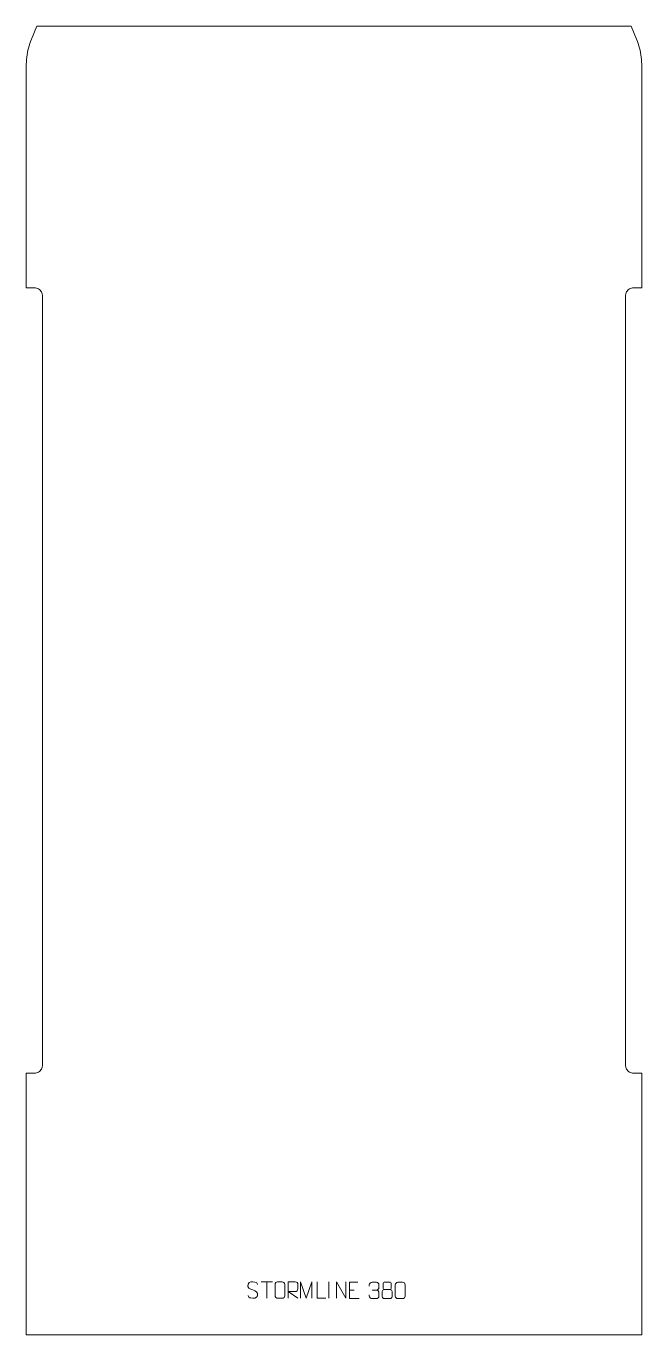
# Model space of a CAD drawing. Header units: millimetres. Extents: x -470 to 470, y -1280 to 720.
import ezdxf

# ---------------------------------------------------------------- set-up
doc = ezdxf.new("R2010")
doc.units = ezdxf.units.MM
doc.header["$MEASUREMENT"] = 0
doc.layers.add('layer 1', color=7, linetype='Continuous')

msp = doc.modelspace()

# ---------------------------------------------------------------- linework, layer by layer
at = {"layer": 'layer 1', "color": 242, "lineweight": 9}
msp.add_open_spline([(469.9991, -1279.999), (469.9991, -1279.999), (-469.9991, -1279.999), (-469.9991, -1279.999), (-469.9991, -1279.999), (-469.9991, -1279.999), (-469.9991, -879.9984), (-469.9991, -879.9984), (-469.9991, -879.9984), (-469.9991, -879.9984), (-457.4993, -879.9984), (-457.4993, -879.9984), (-457.4993, -879.9984), (-457.4993, -879.9984), (-455.8676, -879.8926), (-455.8676, -879.8926), (-455.8676, -879.8926), (-455.8676, -879.8926), (-454.2631, -879.573), (-454.2631, -879.573), (-454.2631, -879.573), (-454.2631, -879.573), (-452.7164, -879.0479), (-452.7164, -879.0479), (-452.7164, -879.0479), (-452.7164, -879.0479), (-451.2483, -878.3247), (-451.2483, -878.3247), (-451.2483, -878.3247), (-451.2483, -878.3247), (-449.8903, -877.4167), (-449.8903, -877.4167), (-449.8903, -877.4167), (-449.8903, -877.4167), (-448.6605, -876.339), (-448.6605, -876.339), (-448.6605, -876.339), (-448.6605, -876.339), (-447.5813, -875.1098), (-447.5813, -875.1098), (-447.5813, -875.1098), (-447.5813, -875.1098), (-446.6732, -873.7496), (-446.6732, -873.7496), (-446.6732, -873.7496), (-446.6732, -873.7496), (-445.9501, -872.2837), (-445.9501, -872.2837), (-445.9501, -872.2837), (-445.9501, -872.2837), (-445.4249, -870.7348), (-445.4249, -870.7348), (-445.4249, -870.7348), (-445.4249, -870.7348), (-445.1053, -869.1304), (-445.1053, -869.1304), (-445.1053, -869.1304), (-445.1053, -869.1304), (-444.9995, -867.4986), (-444.9995, -867.4986), (-444.9995, -867.4986), (-444.9995, -867.4986), (-444.9995, 307.5002), (-444.9995, 307.5002), (-444.9995, 307.5002), (-444.9995, 307.5002), (-445.1053, 309.1314), (-445.1053, 309.1314), (-445.1053, 309.1314), (-445.1053, 309.1314), (-445.4249, 310.7342), (-445.4249, 310.7342), (-445.4249, 310.7342), (-445.4249, 310.7342), (-445.9501, 312.2831), (-445.9501, 312.2831), (-445.9501, 312.2831), (-445.9501, 312.2831), (-446.6732, 313.749), (-446.6732, 313.749), (-446.6732, 313.749), (-446.6732, 313.749), (-447.5813, 315.1092), (-447.5813, 315.1092), (-447.5813, 315.1092), (-447.5813, 315.1092), (-448.6605, 316.3384), (-448.6605, 316.3384), (-448.6605, 316.3384), (-448.6605, 316.3384), (-449.8903, 317.4161), (-449.8903, 317.4161), (-449.8903, 317.4161), (-449.8903, 317.4161), (-451.2483, 318.3241), (-451.2483, 318.3241), (-451.2483, 318.3241), (-451.2483, 318.3241), (-452.7164, 319.0473), (-452.7164, 319.0473), (-452.7164, 319.0473), (-452.7164, 319.0473), (-454.2631, 319.5746), (-454.2631, 319.5746), (-454.2631, 319.5746), (-454.2631, 319.5746), (-455.8676, 319.892), (-455.8676, 319.892), (-455.8676, 319.892), (-455.8676, 319.892), (-457.4993, 320), (-457.4993, 320), (-457.4993, 320), (-457.4993, 320), (-469.9991, 320), (-469.9991, 320), (-469.9991, 320), (-469.9991, 320), (-469.9991, 658.4576), (-469.9991, 658.4576), (-469.9991, 658.4576), (-469.9991, 658.4576), (-469.9435, 662.0036), (-469.9435, 662.0036), (-469.9435, 662.0036), (-469.9435, 662.0036), (-469.7739, 665.5474), (-469.7739, 665.5474), (-469.7739, 665.5474), (-469.7739, 665.5474), (-469.493, 669.0819), (-469.493, 669.0819), (-469.493, 669.0819), (-469.493, 669.0819), (-469.1009, 672.6066), (-469.1009, 672.6066), (-469.1009, 672.6066), (-469.1009, 672.6066), (-468.5964, 676.1177), (-468.5964, 676.1177), (-468.5964, 676.1177), (-468.5964, 676.1177), (-467.9807, 679.6096), (-467.9807, 679.6096), (-467.9807, 679.6096), (-467.9807, 679.6096), (-467.2554, 683.082), (-467.2554, 683.082), (-467.2554, 683.082), (-467.2554, 683.082), (-466.4188, 686.5282), (-466.4188, 686.5282), (-466.4188, 686.5282), (-466.4188, 686.5282), (-465.4758, 689.9465), (-465.4758, 689.9465), (-465.4758, 689.9465), (-465.4758, 689.9465), (-464.4238, 693.3349), (-464.4238, 693.3349), (-464.4238, 693.3349), (-464.4238, 693.3349), (-463.2633, 696.6845), (-463.2633, 696.6845), (-463.2633, 696.6845), (-463.2633, 696.6845), (-461.9997, 699.9992), (-461.9997, 699.9992), (-461.9997, 699.9992), (-461.9997, 699.9992), (-453.9997, 719.9984), (-453.9997, 719.9984), (-453.9997, 719.9984), (-453.9997, 719.9984), (453.9997, 719.9984), (453.9997, 719.9984), (453.9997, 719.9984), (453.9997, 719.9984), (461.9992, 699.9992), (461.9992, 699.9992), (461.9992, 699.9992), (461.9992, 699.9992), (463.265, 696.6845), (463.265, 696.6845), (463.265, 696.6845), (463.265, 696.6845), (464.4233, 693.3349), (464.4233, 693.3349), (464.4233, 693.3349), (464.4233, 693.3349), (465.4759, 689.9465), (465.4759, 689.9465), (465.4759, 689.9465), (465.4759, 689.9465), (466.4205, 686.5282), (466.4205, 686.5282), (466.4205, 686.5282), (466.4205, 686.5282), (467.2554, 683.082), (467.2554, 683.082), (467.2554, 683.082), (467.2554, 683.082), (467.9807, 679.6096), (467.9807, 679.6096), (467.9807, 679.6096), (467.9807, 679.6096), (468.5965, 676.1177), (468.5965, 676.1177), (468.5965, 676.1177), (468.5965, 676.1177), (469.1004, 672.6066), (469.1004, 672.6066), (469.1004, 672.6066), (469.1004, 672.6066), (469.493, 669.0819), (469.493, 669.0819), (469.493, 669.0819), (469.493, 669.0819), (469.7739, 665.5474), (469.7739, 665.5474), (469.7739, 665.5474), (469.7739, 665.5474), (469.943, 662.0036), (469.943, 662.0036), (469.943, 662.0036), (469.943, 662.0036), (469.9991, 658.4576), (469.9991, 658.4576), (469.9991, 658.4576), (469.9991, 658.4576), (469.9991, 320), (469.9991, 320), (469.9991, 320), (469.9991, 320), (457.4994, 320), (457.4994, 320), (457.4994, 320), (457.4994, 320), (455.8676, 319.892), (455.8676, 319.892), (455.8676, 319.892), (455.8676, 319.892), (454.2653, 319.5746), (454.2653, 319.5746), (454.2653, 319.5746), (454.2653, 319.5746), (452.7165, 319.0473), (452.7165, 319.0473), (452.7165, 319.0473), (452.7165, 319.0473), (451.2505, 318.3241), (451.2505, 318.3241), (451.2505, 318.3241), (451.2505, 318.3241), (449.8899, 317.4161), (449.8899, 317.4161), (449.8899, 317.4161), (449.8899, 317.4161), (448.6606, 316.3384), (448.6606, 316.3384), (448.6606, 316.3384), (448.6606, 316.3384), (447.5835, 315.1092), (447.5835, 315.1092), (447.5835, 315.1092), (447.5835, 315.1092), (446.6749, 313.749), (446.6749, 313.749), (446.6749, 313.749), (446.6749, 313.749), (445.9518, 312.2831), (445.9518, 312.2831), (445.9518, 312.2831), (445.9518, 312.2831), (445.4244, 310.7342), (445.4244, 310.7342), (445.4244, 310.7342), (445.4244, 310.7342), (445.107, 309.1314), (445.107, 309.1314), (445.107, 309.1314), (445.107, 309.1314), (444.9996, 307.5002), (444.9996, 307.5002), (444.9996, 307.5002), (444.9996, 307.5002), (444.9996, -867.4986), (444.9996, -867.4986), (444.9996, -867.4986), (444.9996, -867.4986), (445.107, -869.1304), (445.107, -869.1304), (445.107, -869.1304), (445.107, -869.1304), (445.4244, -870.7348), (445.4244, -870.7348), (445.4244, -870.7348), (445.4244, -870.7348), (445.9518, -872.2837), (445.9518, -872.2837), (445.9518, -872.2837), (445.9518, -872.2837), (446.6749, -873.7496), (446.6749, -873.7496), (446.6749, -873.7496), (446.6749, -873.7496), (447.5835, -875.1098), (447.5835, -875.1098), (447.5835, -875.1098), (447.5835, -875.1098), (448.6606, -876.339), (448.6606, -876.339), (448.6606, -876.339), (448.6606, -876.339), (449.8899, -877.4167), (449.8899, -877.4167), (449.8899, -877.4167), (449.8899, -877.4167), (451.2505, -878.3247), (451.2505, -878.3247), (451.2505, -878.3247), (451.2505, -878.3247), (452.7165, -879.0479), (452.7165, -879.0479), (452.7165, -879.0479), (452.7165, -879.0479), (454.2653, -879.573), (454.2653, -879.573), (454.2653, -879.573), (454.2653, -879.573), (455.8676, -879.8926), (455.8676, -879.8926), (455.8676, -879.8926), (455.8676, -879.8926), (457.4994, -879.9984), (457.4994, -879.9984), (457.4994, -879.9984), (457.4994, -879.9984), (469.9991, -879.9984), (469.9991, -879.9984), (469.9991, -879.9984), (469.9991, -879.9984), (469.9991, -1279.999), (469.9991, -1279.999)], degree=3, knots=[0, 0, 0, 0, 0.011494253, 0.011494253, 0.011494253, 0.011494253, 0.022988506, 0.022988506, 0.022988506, 0.022988506, 0.034482759, 0.034482759, 0.034482759, 0.034482759, 0.045977011, 0.045977011, 0.045977011, 0.045977011, 0.057471264, 0.057471264, 0.057471264, 0.057471264, 0.068965517, 0.068965517, 0.068965517, 0.068965517, 0.08045977, 0.08045977, 0.08045977, 0.08045977, 0.091954023, 0.091954023, 0.091954023, 0.091954023, 0.103448276, 0.103448276, 0.103448276, 0.103448276, 0.114942529, 0.114942529, 0.114942529, 0.114942529, 0.126436782, 0.126436782, 0.126436782, 0.126436782, 0.137931034, 0.137931034, 0.137931034, 0.137931034, 0.149425287, 0.149425287, 0.149425287, 0.149425287, 0.16091954, 0.16091954, 0.16091954, 0.16091954, 0.172413793, 0.172413793, 0.172413793, 0.172413793, 0.183908046, 0.183908046, 0.183908046, 0.183908046, 0.195402299, 0.195402299, 0.195402299, 0.195402299, 0.206896552, 0.206896552, 0.206896552, 0.206896552, 0.218390805, 0.218390805, 0.218390805, 0.218390805, 0.229885057, 0.229885057, 0.229885057, 0.229885057, 0.24137931, 0.24137931, 0.24137931, 0.24137931, 0.252873563, 0.252873563, 0.252873563, 0.252873563, 0.264367816, 0.264367816, 0.264367816, 0.264367816, 0.275862069, 0.275862069, 0.275862069, 0.275862069, 0.287356322, 0.287356322, 0.287356322, 0.287356322, 0.298850575, 0.298850575, 0.298850575, 0.298850575, 0.310344828, 0.310344828, 0.310344828, 0.310344828, 0.32183908, 0.32183908, 0.32183908, 0.32183908, 0.333333333, 0.333333333, 0.333333333, 0.333333333, 0.344827586, 0.344827586, 0.344827586, 0.344827586, 0.356321839, 0.356321839, 0.356321839, 0.356321839, 0.367816092, 0.367816092, 0.367816092, 0.367816092, 0.379310345, 0.379310345, 0.379310345, 0.379310345, 0.390804598, 0.390804598, 0.390804598, 0.390804598, 0.402298851, 0.402298851, 0.402298851, 0.402298851, 0.413793103, 0.413793103, 0.413793103, 0.413793103, 0.425287356, 0.425287356, 0.425287356, 0.425287356, 0.436781609, 0.436781609, 0.436781609, 0.436781609, 0.448275862, 0.448275862, 0.448275862, 0.448275862, 0.459770115, 0.459770115, 0.459770115, 0.459770115, 0.471264368, 0.471264368, 0.471264368, 0.471264368, 0.482758621, 0.482758621, 0.482758621, 0.482758621, 0.494252874, 0.494252874, 0.494252874, 0.494252874, 0.505747126, 0.505747126, 0.505747126, 0.505747126, 0.517241379, 0.517241379, 0.517241379, 0.517241379, 0.528735632, 0.528735632, 0.528735632, 0.528735632, 0.540229885, 0.540229885, 0.540229885, 0.540229885, 0.551724138, 0.551724138, 0.551724138, 0.551724138, 0.563218391, 0.563218391, 0.563218391, 0.563218391, 0.574712644, 0.574712644, 0.574712644, 0.574712644, 0.586206897, 0.586206897, 0.586206897, 0.586206897, 0.597701149, 0.597701149, 0.597701149, 0.597701149, 0.609195402, 0.609195402, 0.609195402, 0.609195402, 0.620689655, 0.620689655, 0.620689655, 0.620689655, 0.632183908, 0.632183908, 0.632183908, 0.632183908, 0.643678161, 0.643678161, 0.643678161, 0.643678161, 0.655172414, 0.655172414, 0.655172414, 0.655172414, 0.666666667, 0.666666667, 0.666666667, 0.666666667, 0.67816092, 0.67816092, 0.67816092, 0.67816092, 0.689655172, 0.689655172, 0.689655172, 0.689655172, 0.701149425, 0.701149425, 0.701149425, 0.701149425, 0.712643678, 0.712643678, 0.712643678, 0.712643678, 0.724137931, 0.724137931, 0.724137931, 0.724137931, 0.735632184, 0.735632184, 0.735632184, 0.735632184, 0.747126437, 0.747126437, 0.747126437, 0.747126437, 0.75862069, 0.75862069, 0.75862069, 0.75862069, 0.770114943, 0.770114943, 0.770114943, 0.770114943, 0.781609195, 0.781609195, 0.781609195, 0.781609195, 0.793103448, 0.793103448, 0.793103448, 0.793103448, 0.804597701, 0.804597701, 0.804597701, 0.804597701, 0.816091954, 0.816091954, 0.816091954, 0.816091954, 0.827586207, 0.827586207, 0.827586207, 0.827586207, 0.83908046, 0.83908046, 0.83908046, 0.83908046, 0.850574713, 0.850574713, 0.850574713, 0.850574713, 0.862068966, 0.862068966, 0.862068966, 0.862068966, 0.873563218, 0.873563218, 0.873563218, 0.873563218, 0.885057471, 0.885057471, 0.885057471, 0.885057471, 0.896551724, 0.896551724, 0.896551724, 0.896551724, 0.908045977, 0.908045977, 0.908045977, 0.908045977, 0.91954023, 0.91954023, 0.91954023, 0.91954023, 0.931034483, 0.931034483, 0.931034483, 0.931034483, 0.942528736, 0.942528736, 0.942528736, 0.942528736, 0.954022989, 0.954022989, 0.954022989, 0.954022989, 0.965517241, 0.965517241, 0.965517241, 0.965517241, 0.977011494, 0.977011494, 0.977011494, 0.977011494, 1, 1, 1, 1], dxfattribs=at)
at = {"layer": 'layer 1', "color": 250, "lineweight": 9}
for points, knots in [([(-123.9976, -1211.354), (-128.2459, -1209.8836), (-133.154, -1208.0878), (-131.1489, -1202.5675), (-131.1489, -1202.5675), (-129.6454, -1198.4276), (-124.4318, -1198.8161), (-120.8282, -1199.4172), (-120.8282, -1199.4172), (-117.9676, -1199.8944), (-117.1029, -1201.1076), (-116.7923, -1203.1917)], [0, 0, 0, 0, 0.25, 0.25, 0.25, 0.25, 0.5, 0.5, 0.5, 0.5, 1, 1, 1, 1]), ([(-86.0318, -1199.0508), (-83.7061, -1199.0508), (-81.38, -1199.0508), (-79.0539, -1199.0508), (-79.0539, -1199.0508), (-77.1073, -1199.0152), (-75.1159, -1200.5068), (-75.0892, -1202.9444), (-75.0892, -1202.9444), (-75.0896, -1208.6913), (-75.0896, -1214.4386), (-75.0892, -1220.1863), (-75.0892, -1220.1863), (-75.229, -1222.5097), (-76.9062, -1223.9893), (-79.0539, -1224.0001), (-79.0539, -1224.0001), (-81.3858, -1223.9997), (-83.7177, -1223.9997), (-86.0492, -1224.0001), (-86.0492, -1224.0001), (-87.9742, -1224.1055), (-89.9463, -1222.221), (-89.9351, -1220.2037), (-89.9351, -1220.2037), (-89.9348, -1214.4336), (-89.9348, -1208.6639), (-89.9351, -1202.8946), (-89.9351, -1202.8946), (-89.9309, -1200.7565), (-88.1842, -1199.0373), (-86.0318, -1199.0508)], [0, 0, 0, 0, 0.111111111, 0.111111111, 0.111111111, 0.111111111, 0.222222222, 0.222222222, 0.222222222, 0.222222222, 0.333333333, 0.333333333, 0.333333333, 0.333333333, 0.444444444, 0.444444444, 0.444444444, 0.444444444, 0.555555556, 0.555555556, 0.555555556, 0.555555556, 0.666666667, 0.666666667, 0.666666667, 0.666666667, 0.777777778, 0.777777778, 0.777777778, 0.777777778, 1, 1, 1, 1]), ([(-69.8442, -1224.004), (-69.8442, -1224.004), (-69.8442, -1199.0505), (-69.8442, -1199.0505), (-69.8442, -1199.0505), (-66.2494, -1199.0505), (-62.6539, -1199.0505), (-59.0587, -1199.0505), (-59.0587, -1199.0505), (-56.7334, -1199.0882), (-55.1761, -1200.5782), (-55.1802, -1202.9446), (-55.1802, -1202.9446), (-55.1806, -1204.9801), (-55.1806, -1208.0395), (-55.1802, -1210.0755), (-55.1802, -1210.0755), (-55.1867, -1211.951), (-56.999, -1213.8928), (-59.0085, -1213.9119), (-59.0085, -1213.9119), (-59.0085, -1213.9119), (-69.8442, -1213.9119), (-69.8442, -1213.9119), (-69.8442, -1213.9119), (-69.8442, -1213.9119), (-55.1895, -1224.004), (-55.1895, -1224.004)], [0, 0, 0, 0, 0.125, 0.125, 0.125, 0.125, 0.25, 0.25, 0.25, 0.25, 0.375, 0.375, 0.375, 0.375, 0.5, 0.5, 0.5, 0.5, 0.625, 0.625, 0.625, 0.625, 0.75, 0.75, 0.75, 0.75, 1, 1, 1, 1]), ([(-51.3546, -1224.0062), (-51.3546, -1224.0062), (-51.3546, -1199.0483), (-51.3546, -1199.0483), (-51.3546, -1199.0483), (-51.3546, -1199.0483), (-42.4295, -1224.0062), (-42.4295, -1224.0062), (-42.4295, -1224.0062), (-42.4295, -1224.0062), (-33.6696, -1199.0488), (-33.6696, -1199.0488), (-33.6696, -1199.0488), (-33.6696, -1199.0488), (-33.6696, -1224.0062), (-33.6696, -1224.0062)], [0, 0, 0, 0, 0.2, 0.2, 0.2, 0.2, 0.4, 0.4, 0.4, 0.4, 0.6, 0.6, 0.6, 0.6, 1, 1, 1, 1]), ([(-12.6319, -1224.0752), (-12.6319, -1224.0752), (-25.581, -1224.0752), (-25.581, -1224.0752), (-25.581, -1224.0752), (-25.581, -1224.0752), (-25.581, -1199.1216), (-25.581, -1199.1216)], [0, 0, 0, 0, 0.333333333, 0.333333333, 0.333333333, 0.333333333, 1, 1, 1, 1]), ([(3.5662, -1224.0751), (3.5662, -1224.0751), (3.5662, -1199.1216), (3.5662, -1199.1216), (3.5662, -1199.1216), (3.5662, -1199.1216), (18.221, -1224.0751), (18.221, -1224.0751), (18.221, -1224.0751), (18.221, -1224.0751), (18.221, -1199.1216), (18.221, -1199.1216)], [0, 0, 0, 0, 0.25, 0.25, 0.25, 0.25, 0.5, 0.5, 0.5, 0.5, 1, 1, 1, 1]), ([(36.5994, -1199.7187), (36.5994, -1199.7187), (23.7255, -1199.7187), (23.7255, -1199.7187), (23.7255, -1199.7187), (23.7255, -1199.7187), (23.7255, -1224.6723), (23.7255, -1224.6723), (23.7255, -1224.6723), (23.7255, -1224.6723), (38.5913, -1224.6723), (38.5913, -1224.6723)], [0, 0, 0, 0, 0.25, 0.25, 0.25, 0.25, 0.5, 0.5, 0.5, 0.5, 1, 1, 1, 1]), ([(53.7938, -1205.403), (53.7938, -1205.403), (53.7938, -1203.5458), (53.7938, -1203.5458), (53.7938, -1203.5458), (53.7795, -1201.8039), (56.444, -1199.6858), (58.5031, -1199.7085), (58.5031, -1199.7085), (60.5672, -1199.7085), (62.6312, -1199.7085), (64.6949, -1199.7085), (64.6949, -1199.7085), (66.8894, -1199.6997), (68.4877, -1201.5465), (68.5321, -1203.4586), (68.5321, -1203.4586), (68.5317, -1204.8937), (68.5317, -1206.3288), (68.5321, -1207.7643), (68.5321, -1207.7643), (68.4835, -1209.4178), (66.8809, -1211.6478), (64.6826, -1211.6378), (64.6826, -1211.6378), (66.8863, -1211.649), (68.4943, -1213.4522), (68.5483, -1215.5117), (68.5483, -1215.5117), (68.5479, -1217.2964), (68.5479, -1219.0811), (68.5483, -1220.8662), (68.5483, -1220.8662), (68.5584, -1222.9276), (66.5035, -1224.6907), (64.6826, -1224.6826), (64.6826, -1224.6826), (62.6173, -1224.6823), (60.5521, -1224.6823), (58.4865, -1224.6826), (58.4865, -1224.6826), (56.3179, -1224.6711), (53.7869, -1222.2709), (53.7683, -1220.8091), (53.7683, -1220.8091), (53.7683, -1220.8091), (53.7683, -1218.9005), (53.7683, -1218.9005)], [0, 0, 0, 0, 0.076923077, 0.076923077, 0.076923077, 0.076923077, 0.153846154, 0.153846154, 0.153846154, 0.153846154, 0.230769231, 0.230769231, 0.230769231, 0.230769231, 0.307692308, 0.307692308, 0.307692308, 0.307692308, 0.384615385, 0.384615385, 0.384615385, 0.384615385, 0.461538462, 0.461538462, 0.461538462, 0.461538462, 0.538461538, 0.538461538, 0.538461538, 0.538461538, 0.615384615, 0.615384615, 0.615384615, 0.615384615, 0.692307692, 0.692307692, 0.692307692, 0.692307692, 0.769230769, 0.769230769, 0.769230769, 0.769230769, 0.846153846, 0.846153846, 0.846153846, 0.846153846, 1, 1, 1, 1]), ([(75.2049, -1201.1846), (75.2049, -1203.3976), (75.2049, -1207.0799), (75.2049, -1209.2932), (75.2049, -1209.2932), (75.2199, -1209.8006), (76.0273, -1210.732), (76.7274, -1210.7308), (76.7274, -1210.7308), (79.6973, -1210.7306), (82.6675, -1210.8155), (85.6379, -1210.8158), (85.6379, -1210.8158), (86.435, -1210.8116), (87.1557, -1210.0213), (87.1531, -1209.3006), (87.1531, -1209.3006), (87.1528, -1207.0846), (87.1528, -1203.3999), (87.1531, -1201.1846), (87.1531, -1201.1846), (87.1346, -1200.4738), (86.5232, -1199.7134), (85.6893, -1199.7208), (85.6893, -1199.7208), (82.6722, -1199.7211), (79.6553, -1199.7211), (76.6387, -1199.7208), (76.6387, -1199.7208), (76.0123, -1199.7132), (75.1882, -1200.4242), (75.2049, -1201.1846)], [0, 0, 0, 0, 0.111111111, 0.111111111, 0.111111111, 0.111111111, 0.222222222, 0.222222222, 0.222222222, 0.222222222, 0.333333333, 0.333333333, 0.333333333, 0.333333333, 0.444444444, 0.444444444, 0.444444444, 0.444444444, 0.555555556, 0.555555556, 0.555555556, 0.555555556, 0.666666667, 0.666666667, 0.666666667, 0.666666667, 0.777777778, 0.777777778, 0.777777778, 0.777777778, 1, 1, 1, 1]), ([(97.5776, -1199.6962), (99.9437, -1199.6962), (102.3102, -1199.6962), (104.6767, -1199.6962), (104.6767, -1199.6962), (106.6572, -1199.6606), (108.6832, -1201.1549), (108.7103, -1203.597), (108.7103, -1203.597), (108.7099, -1209.3544), (108.7099, -1215.1122), (108.7103, -1220.8704), (108.7103, -1220.8704), (108.5682, -1223.198), (106.8618, -1224.6803), (104.6767, -1224.6911), (104.6767, -1224.6911), (102.3043, -1224.6907), (99.9319, -1224.6907), (97.5599, -1224.6911), (97.5599, -1224.6911), (95.6014, -1224.7967), (93.595, -1222.9088), (93.6064, -1220.8878), (93.6064, -1220.8878), (93.6068, -1215.1072), (93.6068, -1209.3269), (93.6064, -1203.5471), (93.6064, -1203.5471), (93.6107, -1201.4051), (95.3878, -1199.6826), (97.5776, -1199.6962)], [0, 0, 0, 0, 0.111111111, 0.111111111, 0.111111111, 0.111111111, 0.222222222, 0.222222222, 0.222222222, 0.222222222, 0.333333333, 0.333333333, 0.333333333, 0.333333333, 0.444444444, 0.444444444, 0.444444444, 0.444444444, 0.555555556, 0.555555556, 0.555555556, 0.555555556, 0.666666667, 0.666666667, 0.666666667, 0.666666667, 0.777777778, 0.777777778, 0.777777778, 0.777777778, 1, 1, 1, 1]), ([(-123.9976, -1211.3541), (-119.979, -1213.0008), (-114.9495, -1214.8891), (-116.7835, -1220.2494), (-116.7835, -1220.2494), (-118.2433, -1224.5158), (-123.1541, -1224.2591), (-126.8802, -1223.7044), (-126.8802, -1223.7044), (-129.6302, -1223.2946), (-130.8511, -1222.0811), (-131.2291, -1219.9689)], [0, 0, 0, 0, 0.25, 0.25, 0.25, 0.25, 0.5, 0.5, 0.5, 0.5, 1, 1, 1, 1]), ([(73.7461, -1213.7028), (73.7461, -1216.8736), (73.7461, -1218.5757), (73.7461, -1221.7471), (73.7461, -1221.7471), (73.7376, -1222.969), (75.4355, -1224.6617), (76.6881, -1224.6702), (76.6881, -1224.6702), (79.6712, -1224.6699), (82.6545, -1224.6699), (85.6379, -1224.6702), (85.6379, -1224.6702), (86.9612, -1224.6585), (88.5816, -1223.0369), (88.5705, -1221.7377), (88.5705, -1221.7377), (88.5702, -1218.5695), (88.5702, -1216.8707), (88.5705, -1213.7028), (88.5705, -1213.7028), (88.5008, -1212.3224), (86.923, -1210.7438), (85.6176, -1210.7499), (85.6176, -1210.7499), (82.641, -1210.7502), (79.6644, -1210.7502), (76.6881, -1210.7499), (76.6881, -1210.7499), (75.6086, -1210.7435), (73.7623, -1212.3224), (73.7461, -1213.7028)], [0, 0, 0, 0, 0.111111111, 0.111111111, 0.111111111, 0.111111111, 0.222222222, 0.222222222, 0.222222222, 0.222222222, 0.333333333, 0.333333333, 0.333333333, 0.333333333, 0.444444444, 0.444444444, 0.444444444, 0.444444444, 0.555555556, 0.555555556, 0.555555556, 0.555555556, 0.666666667, 0.666666667, 0.666666667, 0.666666667, 0.777777778, 0.777777778, 0.777777778, 0.777777778, 1, 1, 1, 1])]:
    msp.add_open_spline(points, degree=3, knots=knots, dxfattribs=at)
for points in [[(-111.0058, -1199.074), (-111.0058, -1199.074), (-94.0186, -1199.074), (-94.0186, -1199.074)], [(-102.512, -1224.004), (-102.512, -1224.004), (-102.512, -1199.0505), (-102.512, -1199.0505)], [(-8.1064, -1199.1113), (-8.1064, -1199.1113), (-8.1064, -1224.0854), (-8.1064, -1224.0854)], [(23.7255, -1211.5984), (23.7255, -1211.5984), (30.8936, -1211.5984), (30.8936, -1211.5984)], [(58.5035, -1211.6482), (58.5035, -1211.6482), (64.6999, -1211.6482), (64.6999, -1211.6482)]]:
    msp.add_open_spline(points, degree=3, dxfattribs=at)

doc.saveas('drawing.dxf')
